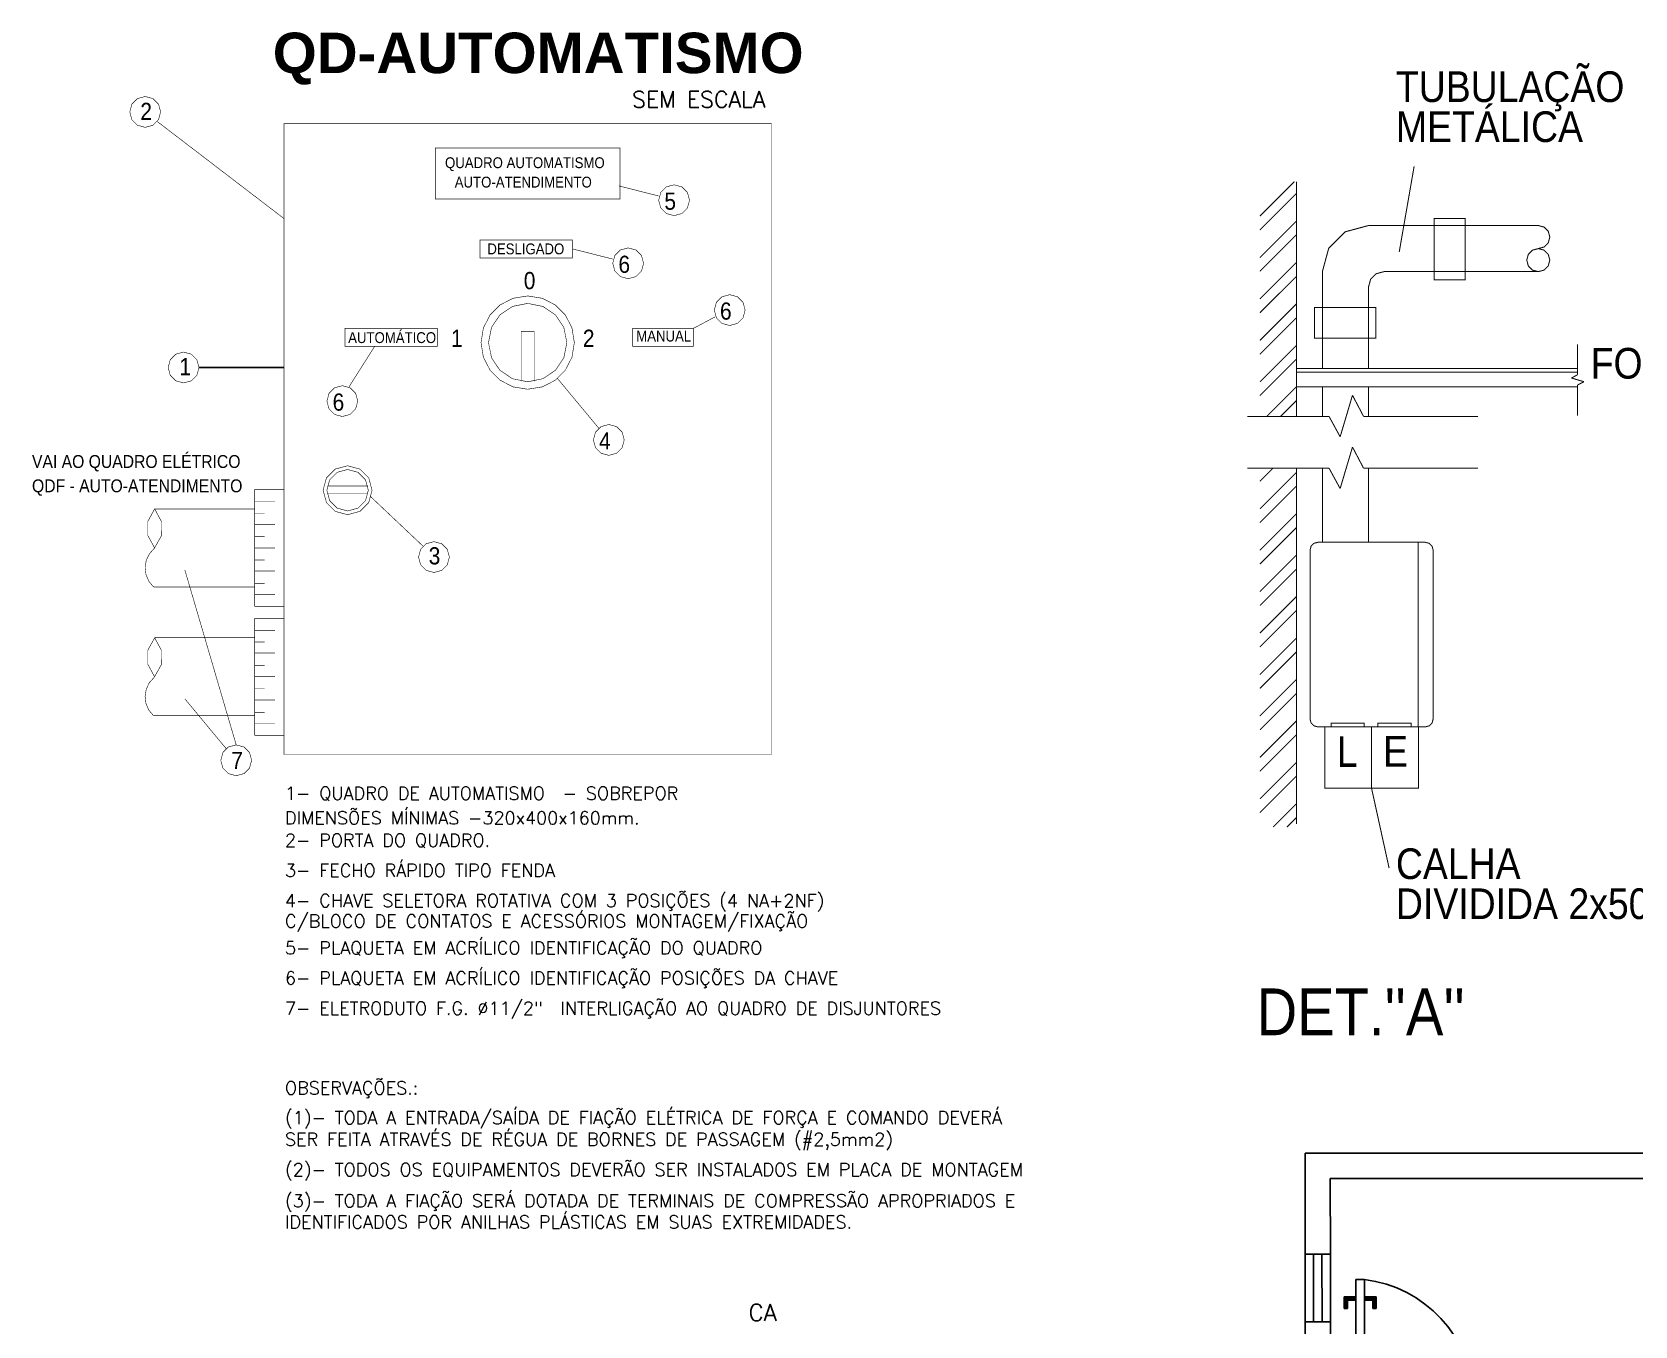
# Model space of a CAD drawing. Extents: x 16 to 124, y 36 to 90.
# Drawn here: x 38.72 to 48.22, y 81.37 to 89.05 of the extents above; entities that cross this region are included whole.
import ezdxf
from ezdxf.enums import TextEntityAlignment as Align

# ---------------------------------------------------------------- set-up
doc = ezdxf.new("R2010")
doc.units = 0
doc.header["$LTSCALE"] = 0.02
for name, color, linetype in [('42-TEXTO', 1, 'CONTINUOUS'), ('ESQUADRIA', 1, 'CONTINUOUS'), ('ESQUADRIAS-F', 2, 'CONTINUOUS'), ('ESQUADRIAS-G', 1, 'CONTINUOUS'), ('LAYER_1', 7, 'CONTINUOUS'), ('PAREDES', 7, 'CONTINUOUS'), ('PISO', 6, 'CONTINUOUS'), ('TEXTO', 7, 'CONTINUOUS'), ('TOMADAS30', 5, 'CONTINUOUS')]:
    doc.layers.add(name, color=color, linetype=linetype)
doc.styles.add('ROMANS', font='simplex.shx')
doc.styles.add('SANSSERIFBOLD', font='sasb____.pfb', dxfattribs={"height": 0.5})
doc.styles.add('SN0', font='Arial', dxfattribs={"width": 4e-06})
doc.styles.add('SN1', font='Arial', dxfattribs={"width": 4e-06})

# ---------------------------------------------------------------- blocks, each defined once
blk = doc.blocks.new('A$C7B783AE8')
at = {"layer": 'ESQUADRIAS-F'}
blk.add_arc((-0.0332, 0.7376), 0.7384, 272.57372, 353.18409, dxfattribs=at)
at = {"layer": 'ESQUADRIAS-G'}
for p, q in [((0.5284, 0.75), (0.5284, 0.77)), ((0.5284, 0.77), (0.5984, 0.77)), ((0.5984, 0.7), (0.5984, 0.77)), ((0, 0.7), (0.7, 0.7)), ((0, 0.65), (0, 0.7)), ((0.5284, 0.75), (0.5784, 0.75)), ((0.5784, 0.7), (0.5784, 0.75)), ((0.7, 0.65), (0.7, 0.7)), ((0, 0.65), (0.7, 0.65)), ((0.5284, 0.6), (0.5784, 0.6)), ((0.5284, 0.6), (0.5284, 0.58)), ((0.5284, 0.58), (0.5984, 0.58)), ((0.5784, 0.65), (0.5784, 0.6)), ((0.5984, 0.65), (0.5984, 0.58))]:
    blk.add_line(p, q, dxfattribs=at)
for points in [[(0.5284, 0.75), (0.5784, 0.75), (0.5284, 0.77), (0.5984, 0.77)], [(0.5984, 0.7), (0.5984, 0.77), (0.5784, 0.7), (0.5784, 0.75)], [(0.5284, 0.58), (0.5984, 0.58), (0.5284, 0.6), (0.5784, 0.6)], [(0.5984, 0.58), (0.5984, 0.65), (0.5784, 0.6), (0.5784, 0.65)]]:
    blk.add_solid(points, dxfattribs=at)

msp = doc.modelspace()

# ---------------------------------------------------------------- linework, layer by layer
at = {"layer": 'ESQUADRIA'}
for p, q in [((46.26662, 81.39894), (46.26662, 81.79894)), ((46.31662, 81.39894), (46.31662, 81.79894)), ((46.3676, 81.39889), (46.36721, 81.79889)), ((46.4176, 81.39894), (46.41721, 81.79894))]:
    msp.add_line(p, q, dxfattribs=at)
at = {"layer": 'LAYER_1', "color": 1, "linetype": 'Continuous'}
msp.add_line((39.70943, 87.05647), (40.21286, 87.05647), dxfattribs=at)
for points, const_width in [([(39.48194, 88.57185), (39.46946, 88.618), (39.43666, 88.6508), (39.39051, 88.66328), (39.34436, 88.6508), (39.31156, 88.618), (39.29907, 88.57185), (39.31156, 88.5257), (39.34436, 88.4929), (39.39051, 88.48042), (39.43666, 88.4929), (39.46946, 88.5257), (39.48194, 88.57185)], 0.00336), ([(39.46202, 88.51488), (40.21286, 87.93987)], 0.00336), ([(42.43453, 88.07349), (42.19953, 88.133)], 0.00336), ([(42.61755, 88.04839), (42.60507, 88.09454), (42.57227, 88.12734), (42.52612, 88.13983), (42.47997, 88.12734), (42.44717, 88.09454), (42.43469, 88.04839), (42.44717, 88.00224), (42.47997, 87.96944), (42.52612, 87.95696), (42.57227, 87.96944), (42.60507, 88.00224), (42.61755, 88.04839)], 0.00336), ([(45.99911, 87.95391), (46.20354, 88.15832)], 0.006), ([(46.21587, 88.15832), (46.21587, 86.76639)], 0.006), ([(45.99911, 87.87202), (46.21587, 88.08876)], 0.006), ([(45.99911, 87.70824), (46.21587, 87.925)], 0.006), ([(45.99911, 87.62636), (46.21587, 87.84311)], 0.006), ([(42.16221, 87.69937), (41.92722, 87.75888)], 0.00336), ([(42.34524, 87.67427), (42.33276, 87.72041), (42.29995, 87.75322), (42.25381, 87.7657), (42.20766, 87.75322), (42.17485, 87.72041), (42.16237, 87.67427), (42.17485, 87.62812), (42.20766, 87.59532), (42.25381, 87.58283), (42.29995, 87.59532), (42.33276, 87.62812), (42.34524, 87.67427)], 0.00336), ([(45.99911, 87.46259), (46.21587, 87.67933)], 0.006), ([(45.99911, 87.3807), (46.21587, 87.59745)], 0.006), ([(42.94735, 87.39692), (42.93486, 87.44307), (42.90206, 87.47587), (42.85591, 87.48835), (42.80976, 87.47587), (42.77696, 87.44307), (42.76448, 87.39692), (42.77696, 87.35077), (42.80976, 87.31797), (42.85591, 87.30549), (42.90206, 87.31797), (42.93486, 87.35077), (42.94735, 87.39692)], 0.00336), ([(45.99911, 87.21693), (46.21587, 87.43368)], 0.006), ([(42.76843, 87.35627), (42.64036, 87.2884)], 0.00336), ([(45.99911, 87.13504), (46.21587, 87.3518)], 0.006), ([(39.70943, 87.05647), (39.69695, 87.10262), (39.66415, 87.13542), (39.618, 87.1479), (39.57185, 87.13542), (39.53905, 87.10262), (39.52657, 87.05647), (39.53905, 87.01032), (39.57185, 86.97751), (39.618, 86.96503), (39.66415, 86.97751), (39.69695, 87.01032), (39.70943, 87.05647)], 0.00336), ([(40.75205, 87.18369), (40.59893, 86.94211)], 0.00336), ([(45.99911, 86.97127), (46.21587, 87.18802)], 0.006), ([(45.99911, 86.88939), (46.21587, 87.10614)], 0.006), ([(46.21587, 87.05113), (47.88256, 87.05113)], 0.006), ([(42.07952, 86.69648), (41.83474, 86.99143)], 0.00336), ([(46.21587, 87.02799), (47.88256, 87.02799)], 0.006), ([(40.65066, 86.85727), (40.63818, 86.90342), (40.60538, 86.93622), (40.55923, 86.9487), (40.51308, 86.93622), (40.48028, 86.90342), (40.4678, 86.85727), (40.48028, 86.81112), (40.51308, 86.77832), (40.55923, 86.76584), (40.60538, 86.77832), (40.63818, 86.81112), (40.65066, 86.85727)], 0.00336), ([(46.0399, 86.76639), (46.21587, 86.94236)], 0.006), ([(46.12179, 86.76639), (46.21587, 86.86047)], 0.006), ([(46.21587, 86.94236), (47.88256, 86.94236)], 0.006), ([(42.23052, 86.62711), (42.21804, 86.67326), (42.18523, 86.70606), (42.13908, 86.71855), (42.09293, 86.70606), (42.06013, 86.67326), (42.04765, 86.62711), (42.06013, 86.58096), (42.09293, 86.54816), (42.13908, 86.53568), (42.18523, 86.54816), (42.21804, 86.58096), (42.23052, 86.62711)], 0.00336), ([(45.99911, 86.38221), (46.07631, 86.4594)], 0.006), ([(45.99911, 86.21844), (46.21587, 86.4352)], 0.006), ([(46.21587, 86.4594), (46.21587, 84.34912)], 0.006), ([(40.03944, 85.64008), (40.03944, 86.33379)], 0.00336), ([(40.03944, 86.33379), (40.21286, 86.33379)], 0.00336), ([(40.72556, 86.29224), (41.03984, 85.99511)], 0.00336), ([(45.99911, 86.13655), (46.21587, 86.35331)], 0.006), ([(39.44645, 85.98629), (39.40583, 86.06093), (39.40588, 86.14357), (39.44659, 86.21817)], 0.00336), ([(39.44631, 86.21817), (39.48729, 86.14249), (39.48654, 86.05885), (39.4442, 85.98393)], 0.00336), ([(39.44631, 86.21817), (40.03944, 86.21817)], 0.00336), ([(40.03944, 86.26211), (40.15963, 86.26211)], 0.00336), ([(40.03944, 86.19273), (40.09953, 86.19273)], 0.00336), ([(45.99911, 85.97278), (46.21587, 86.18953)], 0.006), ([(40.03944, 86.12726), (40.15963, 86.12726)], 0.00336), ([(45.99911, 85.8909), (46.21587, 86.10765)], 0.006), ([(40.03944, 86.05399), (40.09953, 86.05399)], 0.00336), ([(41.19383, 85.93256), (41.18134, 85.97871), (41.14854, 86.01151), (41.10239, 86.02399), (41.05625, 86.01151), (41.02344, 85.97871), (41.01096, 85.93256), (41.02344, 85.88641), (41.05625, 85.85361), (41.10239, 85.84113), (41.14854, 85.85361), (41.18134, 85.88641), (41.19383, 85.93256)], 0.00336), ([(39.38975, 85.87082), (39.39675, 85.9134), (39.41528, 85.9519), (39.4442, 85.98393)], 0.00336), ([(40.03944, 85.98693), (40.15963, 85.98693)], 0.00336), ([(40.03944, 85.91525), (40.09953, 85.91525)], 0.00336), ([(45.99911, 85.72712), (46.21587, 85.94387)], 0.006), ([(39.4398, 85.75569), (39.41214, 85.78881), (39.3951, 85.828), (39.38975, 85.87082)], 0.00336), ([(39.92998, 84.81904), (39.62563, 85.85581)], 0.00336), ([(40.03944, 85.84963), (40.15963, 85.84963)], 0.00336), ([(45.99911, 85.64524), (46.21587, 85.86199)], 0.006), ([(39.4398, 85.75569), (40.03944, 85.75569)], 0.00336), ([(40.03944, 85.77651), (40.09953, 85.77651)], 0.00336), ([(40.03944, 85.7095), (40.15963, 85.7095)], 0.00336), ([(40.21286, 85.64008), (40.03944, 85.64008)], 0.00336), ([(45.99911, 85.48147), (46.21587, 85.69822)], 0.006), ([(40.03944, 84.8762), (40.03944, 85.56991)], 0.00336), ([(40.03944, 85.56991), (40.21286, 85.56991)], 0.00336), ([(45.99911, 85.39958), (46.21587, 85.61632)], 0.006), ([(39.44645, 85.22241), (39.40583, 85.29705), (39.40588, 85.37969), (39.44659, 85.45429)], 0.00336), ([(39.44631, 85.45429), (39.48729, 85.37861), (39.48654, 85.29497), (39.4442, 85.22005)], 0.00336), ([(39.44631, 85.45429), (40.03944, 85.45429)], 0.00336), ([(40.03944, 85.49822), (40.15963, 85.49822)], 0.00336), ([(45.99911, 85.23581), (46.21587, 85.45256)], 0.006), ([(40.03944, 85.42885), (40.09953, 85.42885)], 0.00336), ([(40.03944, 85.36337), (40.15963, 85.36337)], 0.00336), ([(45.99911, 85.15392), (46.21587, 85.37067)], 0.006), ([(40.03944, 85.29011), (40.09953, 85.29011)], 0.00336), ([(39.38975, 85.10694), (39.39675, 85.14952), (39.41528, 85.18802), (39.4442, 85.22005)], 0.00336), ([(40.03944, 85.22305), (40.15963, 85.22305)], 0.00336), ([(40.03944, 85.15137), (40.09953, 85.15137)], 0.00336), ([(45.99911, 84.99014), (46.21587, 85.2069)], 0.006), ([(39.4398, 84.99181), (39.41214, 85.02493), (39.3951, 85.06412), (39.38975, 85.10694)], 0.00336), ([(39.87041, 84.79698), (39.62563, 85.09193)], 0.00336), ([(40.03944, 85.08575), (40.15963, 85.08575)], 0.00336), ([(45.99911, 84.90826), (46.21587, 85.12502)], 0.006), ([(39.4398, 84.99181), (40.03944, 84.99181)], 0.00336), ([(40.03944, 85.01263), (40.09953, 85.01263)], 0.00336), ([(45.99911, 84.74449), (46.21587, 84.96124)], 0.006), ([(40.03944, 84.94562), (40.15963, 84.94562)], 0.00336), ([(40.21286, 84.8762), (40.03944, 84.8762)], 0.00336), ([(45.99911, 84.66261), (46.21587, 84.87936)], 0.006), ([(46.38323, 84.56187), (46.93945, 84.56187), (46.93945, 84.92662), (46.38323, 84.92662), (46.38323, 84.56187)], 0.006), ([(46.42103, 84.94717), (46.61794, 84.94717), (46.61794, 84.92582), (46.42103, 84.92582), (46.42103, 84.94717)], 0.006), ([(46.66134, 84.56108), (46.66134, 84.92582)], 0.006), ([(46.69922, 84.94717), (46.89614, 84.94717), (46.89614, 84.92582), (46.69922, 84.92582), (46.69922, 84.94717)], 0.006), ([(40.02141, 84.72761), (40.00893, 84.77376), (39.97613, 84.80656), (39.92998, 84.81904), (39.88383, 84.80656), (39.85103, 84.77376), (39.83854, 84.72761), (39.85103, 84.68146), (39.88383, 84.64866), (39.92998, 84.63618), (39.97613, 84.64866), (40.00893, 84.68146), (40.02141, 84.72761)], 0.00336), ([(45.99911, 84.49884), (46.21587, 84.71558)], 0.006), ([(45.99911, 84.41694), (46.21587, 84.63369)], 0.006), ([(46.07785, 84.3319), (46.21587, 84.46993)], 0.006), ([(46.15973, 84.3319), (46.21587, 84.38803)], 0.006)]:
    msp.add_lwpolyline(points, dxfattribs=dict(at, const_width=const_width))
at = {"layer": 'LAYER_1', "color": 5, "linetype": 'Continuous', "const_width": 0.00336}
for points in [[(40.21286, 84.76192), (43.10333, 84.76192), (43.10333, 88.50163), (40.21286, 88.50163), (40.21286, 84.76192)], [(41.1107, 88.35794), (42.20548, 88.35794), (42.20548, 88.05564), (41.1107, 88.05564), (41.1107, 88.35794)], [(41.37572, 87.8123), (41.92311, 87.8123), (41.92311, 87.70644), (41.37572, 87.70644), (41.37572, 87.8123)], [(41.93469, 87.20426), (41.92059, 87.29169), (41.88132, 87.36761), (41.82145, 87.42749), (41.74552, 87.46675), (41.65809, 87.48086), (41.57067, 87.46675), (41.49474, 87.42749), (41.43487, 87.36761), (41.3956, 87.29169), (41.3815, 87.20426), (41.3956, 87.11684), (41.43487, 87.04091), (41.49474, 86.98104), (41.57067, 86.94177), (41.65809, 86.92767), (41.74552, 86.94177), (41.82145, 86.98104), (41.88132, 87.04091), (41.92059, 87.11684), (41.93469, 87.20426)], [(41.89056, 87.20426), (41.87229, 87.29475), (41.82247, 87.36864), (41.74858, 87.41846), (41.65809, 87.43673), (41.56761, 87.41846), (41.49372, 87.36864), (41.4439, 87.29475), (41.42563, 87.20426), (41.4439, 87.11378), (41.49372, 87.03989), (41.56761, 86.99007), (41.65809, 86.9718), (41.74858, 86.99007), (41.82247, 87.03989), (41.87229, 87.11378), (41.89056, 87.20426)], [(40.57566, 87.2884), (41.12305, 87.2884), (41.12305, 87.18254), (40.57566, 87.18254), (40.57566, 87.2884)], [(41.6194, 87.27104), (41.69678, 87.27104)], [(41.6194, 87.27104), (41.6194, 86.97505)], [(41.69678, 87.27104), (41.69678, 86.97505)], [(42.28015, 87.2884), (42.64036, 87.2884), (42.64036, 87.18254), (42.28015, 87.18254), (42.28015, 87.2884)], [(40.73546, 86.32887), (40.71565, 86.40211), (40.66359, 86.45418), (40.59035, 86.47399), (40.5171, 86.45418), (40.46503, 86.40211), (40.44522, 86.32887), (40.46503, 86.25562), (40.5171, 86.20356), (40.59035, 86.18375), (40.66359, 86.20356), (40.71565, 86.25562), (40.73546, 86.32887)], [(40.71325, 86.32887), (40.69647, 86.3909), (40.65238, 86.435), (40.59035, 86.45178), (40.52831, 86.435), (40.48421, 86.3909), (40.46743, 86.32887), (40.48421, 86.26683), (40.52831, 86.22274), (40.59035, 86.20596), (40.65238, 86.22274), (40.69647, 86.26683), (40.71325, 86.32887)], [(40.46902, 86.30918), (40.71167, 86.30918)], [(40.47006, 86.35417), (40.71062, 86.35417)]]:
    msp.add_lwpolyline(points, dxfattribs=at)
at = {"layer": 'LAYER_1', "color": 1, "const_width": 0.006}
for points in [[(46.91348, 88.24868), (46.82523, 87.74168)], [(46.66134, 84.56108), (46.76518, 84.08842)]]:
    msp.add_lwpolyline(points, dxfattribs=at)
at = {"layer": 'LAYER_1', "color": 3, "linetype": 'Continuous', "const_width": 0.006}
for points in [[(47.03328, 87.94043), (47.03328, 87.57569), (47.21565, 87.57569), (47.21565, 87.94043), (47.03328, 87.94043)], [(46.64311, 87.89833), (46.50503, 87.86098), (46.40689, 87.76285), (46.36955, 87.62478)], [(47.64963, 87.89833), (46.64311, 87.89833)], [(47.71801, 87.82995), (47.70867, 87.86447), (47.68414, 87.889), (47.64963, 87.89833)], [(47.64963, 87.76156), (47.68414, 87.7709), (47.70867, 87.79543), (47.71801, 87.82995)], [(47.71801, 87.69317), (47.70867, 87.72769), (47.68414, 87.75222), (47.64963, 87.76156), (47.61511, 87.75222), (47.59057, 87.72769), (47.58123, 87.69317), (47.59057, 87.65865), (47.61511, 87.63412), (47.64963, 87.62478), (47.68414, 87.63412), (47.70867, 87.65865), (47.71801, 87.69317)], [(46.36955, 87.62478), (46.36955, 87.05113)], [(46.73429, 87.62478), (46.68826, 87.61233), (46.65555, 87.57962), (46.64311, 87.5336)], [(46.73429, 87.62478), (47.64963, 87.62478)], [(46.64311, 87.05113), (46.64311, 87.5336)], [(46.32245, 87.22949), (46.68719, 87.22949), (46.68719, 87.41186), (46.32245, 87.41186), (46.32245, 87.22949)], [(46.36955, 86.94236), (46.36955, 86.76639)], [(46.64311, 86.76639), (46.64311, 86.94236)], [(46.36955, 86.4594), (46.36955, 86.02004)], [(46.64311, 86.02004), (46.64311, 86.4594)]]:
    msp.add_lwpolyline(points, dxfattribs=at)
at = {"layer": 'LAYER_1', "color": 6, "linetype": 'Continuous', "const_width": 0.006}
for points in [[(47.88256, 87.19365), (47.88256, 87.01392)], [(47.84639, 86.99417), (47.88256, 87.01392)], [(47.84639, 86.99417), (47.9202, 86.97224)], [(47.9202, 86.97224), (47.88256, 86.95249)], [(47.88256, 86.95249), (47.88256, 86.77061)], [(46.47501, 86.64582), (46.54808, 86.89184)], [(46.54808, 86.89184), (46.61392, 86.76639)], [(45.92456, 86.76639), (46.40916, 86.76639)], [(46.47501, 86.64582), (46.40916, 86.76639)], [(46.61392, 86.76639), (47.29253, 86.76639)], [(46.47501, 86.33884), (46.54808, 86.58485)], [(46.54808, 86.58485), (46.61392, 86.4594)], [(45.92456, 86.4594), (46.40916, 86.4594)], [(46.47501, 86.33884), (46.40916, 86.4594)], [(46.61392, 86.4594), (47.29253, 86.4594)]]:
    msp.add_lwpolyline(points, dxfattribs=at)
at = {"layer": 'LAYER_1', "color": 2, "linetype": 'Continuous', "const_width": 0.006}
for points in [[(46.34219, 86.02004), (46.31918, 86.01381), (46.30283, 85.99746), (46.2966, 85.97445)], [(46.34219, 86.02004), (46.98048, 86.02004)], [(46.93736, 86.02004), (46.93736, 84.92582)], [(47.02608, 85.97445), (47.01986, 85.99746), (47.0035, 86.01381), (46.98048, 86.02004)], [(46.2966, 84.97142), (46.2966, 85.97445)], [(47.02608, 85.97445), (47.02608, 84.97142)], [(46.2966, 84.97142), (46.30283, 84.9484), (46.31918, 84.93205), (46.34219, 84.92582)], [(46.98048, 84.92582), (47.0035, 84.93205), (47.01986, 84.9484), (47.02608, 84.97142)], [(46.98048, 84.92582), (46.34219, 84.92582)]]:
    msp.add_lwpolyline(points, dxfattribs=at)
at = {"layer": 'PAREDES'}
for p, q in [((58.16662, 82.39894), (46.26662, 82.39894)), ((46.26662, 81.79894), (46.26662, 82.39894)), ((46.26662, 81.79894), (46.26662, 82.39894)), ((48.69662, 82.24894), (46.41634, 82.24894)), ((46.41721, 81.79894), (46.41634, 82.24894)), ((46.26662, 81.79894), (46.41721, 81.79894)), ((46.26662, 81.39894), (46.4176, 81.39894)), ((46.26662, 80.60394), (46.26662, 81.39894)), ((46.41885, 80.94894), (46.4176, 81.39894))]:
    msp.add_line(p, q, dxfattribs=at)

# ---------------------------------------------------------------- block references
at = {"layer": 'PISO', "rotation": 90}
msp.add_blockref('A$C7B783AE8', (47.26885, 80.94894), dxfattribs=at)

# ---------------------------------------------------------------- texts
at = {"layer": '42-TEXTO', "style": 'SANSSERIFBOLD'}
msp.add_text('QD-AUTOMATISMO', height=0.24, dxfattribs=at).set_placement((40.14676, 88.80179))
at = {"layer": 'LAYER_1', "color": 1}
for s, height, style, width, p, p2 in [('TUBULAÇÃO', 0.181888, 'SN0', 0.87863, (46.80571, 88.63057), (48.1603, 88.63057)), ('METÁLICA', 0.181888, 'SN0', 0.872454, (46.80571, 88.39339), (47.91469, 88.39339)), ('FORRO', 0.181888, 'SN0', 0.88302, (47.96018, 86.99069), (48.76027, 86.99069)), ('VAI AO QUADRO ELÉTRICO', 0.0765307, 'SN1', 0.873514, (38.71928, 86.46082), (39.95533, 86.46082)), ('QDF - AUTO-ATENDIMENTO', 0.0765307, 'SN1', 0.874449, (38.71928, 86.31662), (39.96674, 86.31662)), ('L', 0.18189, 'SN0', 0.93256, (46.45549, 84.68851), (46.57883, 84.68851)), ('E', 0.18189, 'SN0', 0.949773, (46.72933, 84.69009), (46.87733, 84.69009)), ('CALHA', 0.181888, 'SN0', 0.871777, (46.80571, 84.02354), (47.54468, 84.02354)), ('DIVIDIDA 2x50mm', 0.181888, 'SN0', 0.866324, (46.80571, 83.78636), (48.67833, 83.78636))]:
    msp.add_text(s, height=height, dxfattribs=dict(at, style=style, width=width)).set_placement(p, p2, align=Align.FIT)
at = {"layer": 'LAYER_1', "color": 1, "linetype": 'Continuous', "style": 'SN1'}
for s, height, width, p, p2 in [('2', 0.10186, 0.964218, (39.36145, 88.524), (39.43052, 88.524)), ('QUADRO AUTOMATISMO', 0.0644179, 0.8717, (41.1681, 88.23848), (42.11466, 88.23848)), ('AUTO-ATENDIMENTO', 0.0644179, 0.872989, (41.22567, 88.12342), (42.0383, 88.12342)), ('5', 0.10186, 0.9405, (42.4684, 87.99173), (42.53747, 87.99173)), ('DESLIGADO', 0.064418, 0.87488, (41.41913, 87.72748), (41.87499, 87.72748)), ('6', 0.10186, 0.9513, (42.19608, 87.6176), (42.26515, 87.6176)), ('0', 0.10186, 0.95494, (41.63493, 87.52092), (41.704, 87.52092)), ('6', 0.10186, 0.951285, (42.79818, 87.34025), (42.86725, 87.34025)), ('AUTOMÁTICO', 0.064418, 0.874877, (40.59377, 87.20138), (41.1151, 87.20138)), ('1', 0.10186, 0.975557, (41.20309, 87.17895), (41.27216, 87.17895)), ('2', 0.10186, 0.964202, (41.98535, 87.17895), (42.05442, 87.17895)), ('MANUAL', 0.064418, 0.875479, (42.30177, 87.21051), (42.6273, 87.21051)), ('1', 0.10186, 0.975573, (39.59335, 87.01083), (39.66242, 87.01083)), ('6', 0.10186, 0.9513, (40.50151, 86.80061), (40.57058, 86.80061)), ('4', 0.10186, 0.955874, (42.08137, 86.57044), (42.15044, 86.57044)), ('3', 0.10186, 0.950391, (41.07113, 85.88912), (41.1402, 85.88912)), ('7', 0.10186, 0.950391, (39.90091, 84.67535), (39.96998, 84.67535))]:
    msp.add_text(s, height=height, dxfattribs=dict(at, width=width)).set_placement(p, p2, align=Align.FIT)
at = {"layer": 'LAYER_1', "color": 1, "style": 'ROMANS'}
for s, p in [('1- QUADRO DE AUTOMATISMO  - SOBREPOR', (40.21896, 84.49392)), ('DIMENSÕES MÍNIMAS -320x400x160mm.', (40.21896, 84.34814)), ('2- PORTA DO QUADRO.', (40.21897, 84.2155)), ('3- FECHO RÁPIDO TIPO FENDA', (40.21896, 84.03657)), ('4- CHAVE SELETORA ROTATIVA COM 3 POSIÇÕES (4 NA+2NF)', (40.21897, 83.85763)), ('C/BLOCO DE CONTATOS E ACESSÓRIOS MONTAGEM/FIXAÇÃO', (40.21897, 83.73608)), ('5- PLAQUETA EM ACRÍLICO IDENTIFICAÇÃO DO QUADRO', (40.21896, 83.57731)), ('6- PLAQUETA EM ACRÍLICO IDENTIFICAÇÃO POSIÇÕES DA CHAVE', (40.21896, 83.39838)), ('7- ELETRODUTO F.G. %%c11/2"  INTERLIGAÇÃO AO QUADRO DE DISJUNTORES', (40.21896, 83.21944)), ('OBSERVAÇÕES.:', (40.21911, 82.74692)), ('(1)- TODA A ENTRADA/SAÍDA DE FIAÇÃO ELÉTRICA DE FORÇA E COMANDO DEVERÁ', (40.21911, 82.57073)), ('SER FEITA ATRAVÉS DE RÉGUA DE BORNES DE PASSAGEM (#2,5mm2)', (40.21911, 82.44227)), ('(2)- TODOS OS EQUIPAMENTOS DEVERÃO SER INSTALADOS EM PLACA DE MONTAGEM', (40.21911, 82.2627)), ('(3)- TODA A FIAÇÃO SERÁ DOTADA DE TERMINAIS DE COMPRESSÃO APROPRIADOS E', (40.21911, 82.0775)), ('IDENTIFICADOS POR ANILHAS PLÁSTICAS EM SUAS EXTREMIDADES.', (40.21911, 81.95158))]:
    msp.add_text(s, height=0.0765307, dxfattribs=at).set_placement(p)
at = {"layer": 'LAYER_1', "style": 'SN0', "width": 0.870418}
msp.add_text("DET.''A''", height=0.277256, dxfattribs=at).set_placement((45.97969, 83.09765), (47.21415, 83.09765), align=Align.FIT)
at = {"layer": 'TEXTO', "style": 'ROMANS'}
msp.add_text('CA', height=0.1, dxfattribs=at).set_placement((42.96754, 81.40333))
at = {"layer": 'TOMADAS30', "style": 'ROMANS'}
msp.add_text('SEM ESCALA', height=0.096, dxfattribs=at).set_placement((42.2774, 88.59792))

doc.saveas('drawing.dxf')
